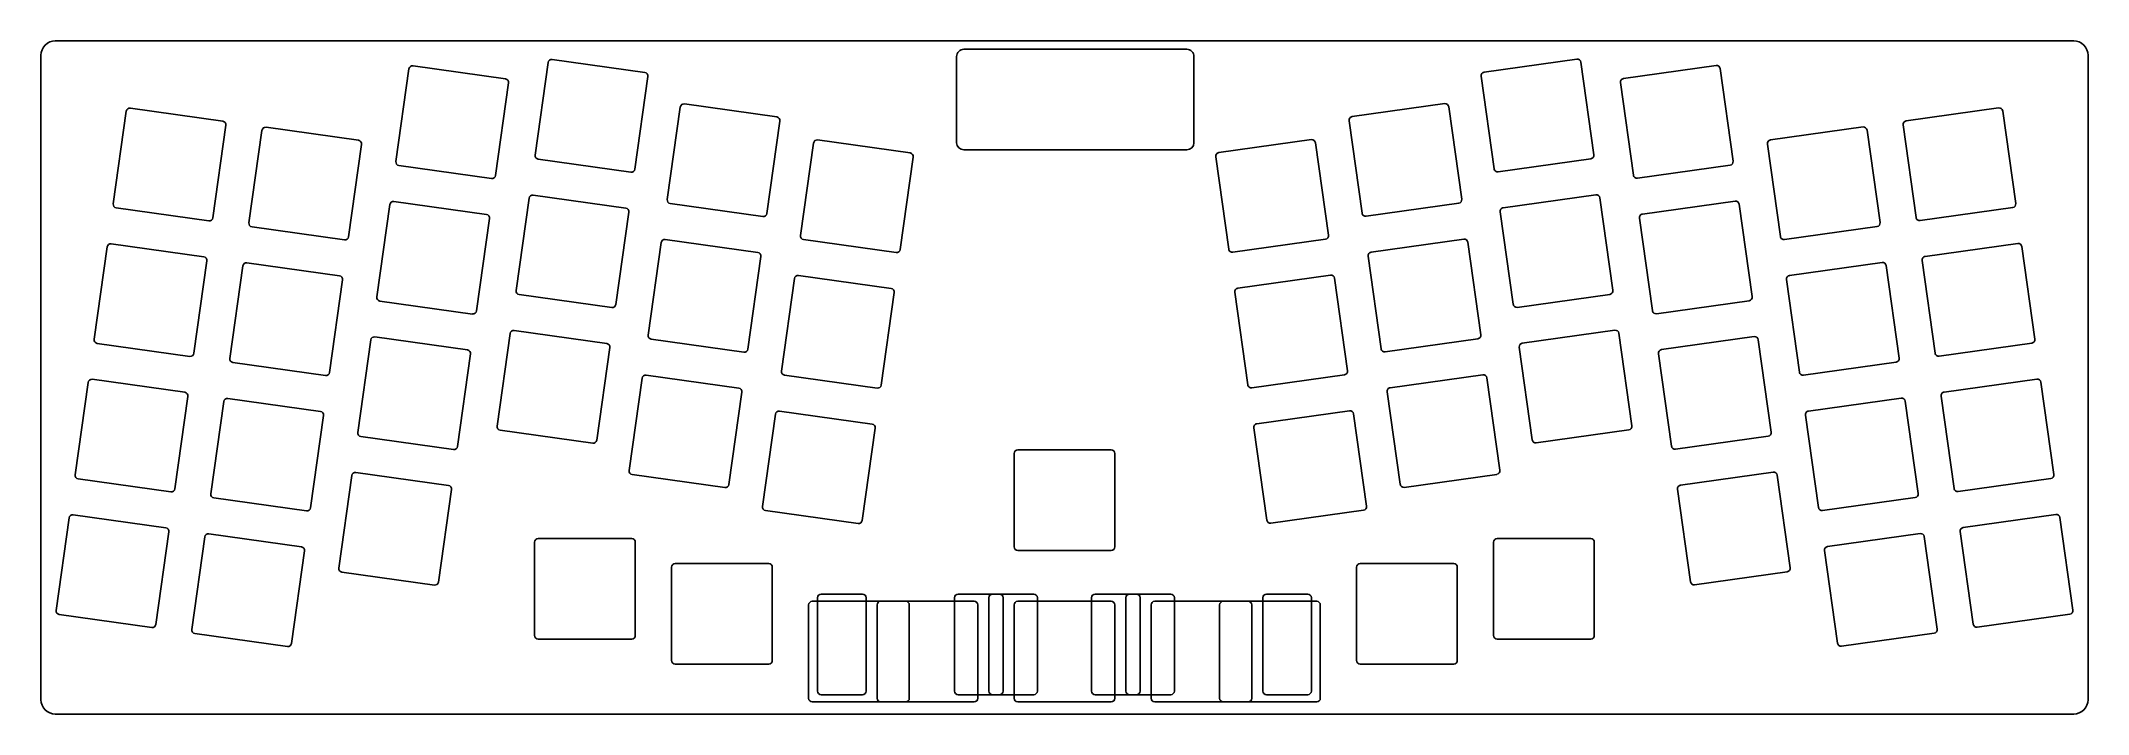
# Model space of a CAD drawing. Extents: x 16 to 300, y -109 to -15.
import ezdxf

# ---------------------------------------------------------------- set-up
doc = ezdxf.new("R2010")
doc.units = 0
doc.layers.add('BLACK', color=7, linetype='CONTINUOUS')

msp = doc.modelspace()

# ---------------------------------------------------------------- linework, layer by layer
at = {"layer": 'BLACK', "linetype": 'CONTINUOUS'}
for p, q in [((17.516485, -15.147645), (298.166485, -15.147644)), ((143.841487, -16.312646), (174.841487, -16.312645)), ((15.516485, -106.847645), (15.516487, -17.147645)), ((64.877552, -31.921935), (66.686803, -19.048449)), ((67.251522, -18.622901), (80.125008, -20.432152)), ((84.23903, -31.035651), (86.048281, -18.162165)), ((86.613, -17.736617), (99.486486, -19.545868)), ((142.841487, -29.312644), (142.841486, -17.312645)), ((175.841485, -17.312645), (175.841484, -29.312645)), ((216.197941, -19.504243), (229.071427, -17.694992)), ((229.636147, -18.120539), (231.445398, -30.994025)), ((235.559941, -20.389244), (248.433427, -18.579993)), ((248.998147, -19.00554), (250.807398, -31.879026)), ((300.166484, -17.147644), (300.166484, -106.847644)), ((80.550556, -20.996871), (78.741305, -33.870357)), ((99.912034, -20.110587), (98.102783, -32.984073)), ((217.581645, -32.942449), (215.772394, -20.068963)), ((236.943645, -33.82745), (235.134394, -20.953964)), ((25.573953, -37.820234), (27.383204, -24.946748)), ((27.947923, -24.5212), (40.821409, -26.330451)), ((102.606652, -37.224434), (104.415903, -24.350948)), ((104.980622, -23.9254), (117.854108, -25.734651)), ((197.830941, -25.692246), (210.704427, -23.882995)), ((211.269147, -24.308542), (213.078398, -37.182028)), ((274.862824, -26.288146), (287.73631, -24.478895)), ((288.30103, -24.904442), (290.110281, -37.777928)), ((41.246957, -26.89517), (39.437706, -39.768656)), ((44.43863, -40.471249), (46.247881, -27.597763)), ((46.8126, -27.172215), (59.686086, -28.981466)), ((118.279656, -26.29937), (116.470405, -39.172856)), ((199.214645, -39.130452), (197.405394, -26.256966)), ((255.998941, -28.939144), (268.872427, -27.129893)), ((269.437147, -27.55544), (271.246398, -40.428926)), ((276.246528, -39.726352), (274.437277, -26.852866)), ((60.111634, -29.546185), (58.302383, -42.419671)), ((121.139652, -42.233735), (122.948903, -29.360249)), ((123.513622, -28.934701), (136.387108, -30.743952)), ((136.812656, -31.308671), (135.003405, -44.182157)), ((174.841486, -30.312645), (143.841486, -30.312645)), ((180.680645, -44.139649), (178.871394, -31.266163)), ((179.296941, -30.701443), (192.170427, -28.892192)), ((192.735147, -29.317739), (194.544398, -42.191225)), ((257.382645, -42.37735), (255.573394, -29.503864)), ((78.176586, -34.295905), (65.3031, -32.486654)), ((97.538064, -33.409621), (84.664578, -31.60037)), ((231.019851, -31.558745), (218.146365, -33.367996)), ((250.381851, -32.443746), (237.508365, -34.252997)), ((83.962024, -36.601601), (96.83551, -38.410852)), ((218.84906, -38.368641), (231.722546, -36.55939)), ((232.287266, -36.984937), (234.096517, -49.858423)), ((38.872987, -40.194204), (25.999501, -38.384953)), ((62.22615, -50.786435), (64.035401, -37.912949)), ((64.60012, -37.487401), (77.473606, -39.296652)), ((81.588054, -49.900635), (83.397305, -37.027149)), ((97.261058, -38.975571), (95.451807, -51.849057)), ((115.905686, -39.598404), (103.0322, -37.789153)), ((212.652851, -37.746748), (199.779365, -39.555999)), ((220.232764, -51.806847), (218.423513, -38.933361)), ((239.594764, -52.691847), (237.785513, -39.818361)), ((238.21106, -39.253641), (251.084546, -37.44439)), ((251.649266, -37.869937), (253.458517, -50.743423)), ((289.684734, -38.342648), (276.811248, -40.151899)), ((57.737664, -42.845219), (44.864178, -41.035968)), ((77.899154, -39.861371), (76.089903, -52.734857)), ((270.820851, -40.993646), (257.947365, -42.802897)), ((22.923114, -56.684531), (24.732365, -43.811045)), ((25.297084, -43.385497), (38.17057, -45.194748)), ((99.955653, -56.088934), (101.764904, -43.215448)), ((102.329623, -42.7899), (115.203109, -44.599151)), ((115.628657, -45.16387), (113.819406, -58.037356)), ((134.438686, -44.607705), (121.5652, -42.798454)), ((194.118851, -42.755945), (181.245365, -44.565196)), ((201.865764, -57.994846), (200.056513, -45.12136)), ((200.48206, -44.55664), (213.355546, -42.747389)), ((213.920266, -43.172936), (215.729517, -56.046422)), ((277.513942, -45.152544), (290.387428, -43.343293)), ((290.952148, -43.76884), (292.761399, -56.642326)), ((38.596118, -45.759467), (36.786867, -58.632953)), ((41.787351, -59.336135), (43.596602, -46.462649)), ((44.161321, -46.037101), (57.034807, -47.846352)), ((118.48858, -61.097802), (120.297831, -48.224316)), ((120.86255, -47.798768), (133.736036, -49.608019)), ((181.948059, -49.565841), (194.821545, -47.75659)), ((195.386265, -48.182137), (197.195516, -61.055623)), ((260.033764, -61.241747), (258.224513, -48.368261)), ((258.65006, -47.803541), (271.523546, -45.99429)), ((272.088266, -46.419837), (273.897517, -59.293323)), ((278.897646, -58.59075), (277.088395, -45.717264)), ((57.460355, -48.411071), (55.651104, -61.284557)), ((94.887088, -52.274605), (82.013602, -50.465354)), ((134.161584, -50.172738), (132.352333, -63.046224)), ((183.331763, -63.004047), (181.522512, -50.130561)), ((233.67097, -50.423143), (220.797484, -52.232394)), ((75.525184, -53.160405), (62.651698, -51.351154)), ((253.03297, -51.308143), (240.159484, -53.117394)), ((59.57505, -69.651235), (61.384301, -56.777749)), ((61.94902, -56.352201), (74.822506, -58.161452)), ((78.936932, -68.765032), (80.746183, -55.891546)), ((81.310902, -55.465998), (94.184388, -57.275249)), ((113.254687, -58.462904), (100.381201, -56.653653)), ((215.30397, -56.611142), (202.430484, -58.420393)), ((221.500234, -57.233446), (234.37372, -55.424195)), ((234.93844, -55.849742), (236.747691, -68.723228)), ((240.862236, -58.118445), (253.735722, -56.309194)), ((254.300442, -56.734741), (256.109693, -69.608227)), ((36.222148, -59.058501), (23.348662, -57.24925)), ((75.248054, -58.726171), (73.438803, -71.599657)), ((94.609936, -57.839968), (92.800685, -70.713454)), ((222.883938, -70.671652), (221.074687, -57.798166)), ((242.24594, -71.556651), (240.436689, -58.683165)), ((292.335852, -57.207046), (279.462366, -59.016297)), ((22.645685, -62.249992), (35.519171, -64.059243)), ((55.086385, -61.710105), (42.212899, -59.900854)), ((97.304652, -74.953735), (99.113903, -62.080249)), ((99.678622, -61.654701), (112.552108, -63.463952)), ((131.787614, -63.471772), (118.914128, -61.662521)), ((196.769969, -61.620343), (183.896483, -63.429594)), ((203.133235, -63.421442), (216.006721, -61.612191)), ((216.571441, -62.037738), (218.380692, -74.911224)), ((273.47197, -59.858043), (260.598484, -61.667294)), ((280.165116, -64.017349), (293.038602, -62.208098)), ((20.271715, -75.549026), (22.080966, -62.67554)), ((35.944719, -64.623962), (34.135468, -77.497448)), ((39.136252, -78.200735), (40.945503, -65.327249)), ((41.510222, -64.901701), (54.383708, -66.710952)), ((112.977656, -64.028671), (111.168405, -76.902157)), ((204.516939, -76.859648), (202.707688, -63.986162)), ((261.301236, -66.668344), (274.174722, -64.859093)), ((274.739442, -65.28464), (276.548693, -78.158126)), ((281.54882, -77.455555), (279.739569, -64.582069)), ((293.603322, -62.633645), (295.412573, -75.507131)), ((54.809256, -67.275671), (53.000005, -80.149157)), ((115.837652, -79.962834), (117.646903, -67.089348)), ((118.211622, -66.6638), (131.085108, -68.473051)), ((184.599235, -68.430644), (197.472721, -66.621393)), ((198.037441, -67.04694), (199.846692, -79.920426)), ((262.68494, -80.10655), (260.875689, -67.233064)), ((72.874084, -72.025205), (60.000598, -70.215954)), ((92.235966, -71.139002), (79.36248, -69.329751)), ((131.510656, -69.03777), (129.701405, -81.911256)), ((185.982939, -81.86885), (184.173688, -68.995364)), ((236.322144, -69.287948), (223.448658, -71.097199)), ((255.684146, -70.172947), (242.81066, -71.982198)), ((150.838588, -85.572994), (150.83859, -72.572993)), ((151.338588, -72.072992), (164.338589, -72.072994)), ((164.83859, -72.572992), (164.838588, -85.572993)), ((33.570749, -77.922996), (20.697263, -76.113745)), ((56.924013, -88.51495), (58.733264, -75.641464)), ((59.297983, -75.215916), (72.171469, -77.025167)), ((110.603686, -77.327705), (97.7302, -75.518454)), ((217.955145, -75.475944), (205.081659, -77.285195)), ((243.513942, -76.983444), (256.387428, -75.174193)), ((256.952148, -75.59974), (258.761399, -88.473226)), ((294.987026, -76.071851), (282.11354, -77.881102)), ((52.435286, -80.574705), (39.5618, -78.765454)), ((72.597017, -77.589886), (70.787766, -90.463372)), ((244.897646, -90.42165), (243.088395, -77.548164)), ((276.123146, -78.722846), (263.24966, -80.532097)), ((17.620253, -94.414135), (19.429504, -81.540649)), ((19.994223, -81.115101), (32.867709, -82.924352)), ((129.136686, -82.336804), (116.2632, -80.527553)), ((199.421145, -80.485146), (186.547659, -82.294397)), ((282.815823, -82.881949), (295.689309, -81.072698)), ((296.254029, -81.498245), (298.06328, -94.371731)), ((33.293257, -83.489071), (31.484006, -96.362557)), ((36.485134, -97.065132), (38.294385, -84.191646)), ((38.859104, -83.766098), (51.73259, -85.575349)), ((84.163706, -97.908097), (84.163709, -84.908095)), ((84.663705, -84.408094), (97.663707, -84.408097)), ((98.163708, -84.908093), (98.163705, -97.908095)), ((217.513204, -97.908095), (217.513207, -84.908093)), ((218.013203, -84.408092), (231.013205, -84.408095)), ((231.513206, -84.908091), (231.513203, -97.908093)), ((263.952061, -85.53284), (276.825547, -83.723589)), ((277.390267, -84.149136), (279.199518, -97.022622)), ((284.199527, -96.320155), (282.390276, -83.446669)), ((52.158138, -86.140068), (50.348887, -99.013554)), ((103.713704, -87.88469), (116.713706, -87.884693)), ((164.33859, -86.072994), (151.338589, -86.072992)), ((198.963203, -87.884691), (211.963205, -87.884694)), ((265.335765, -98.971046), (263.526514, -86.09756)), ((70.223047, -90.88892), (57.349561, -89.079669)), ((103.213705, -101.384693), (103.213708, -88.384691)), ((117.213707, -88.384689), (117.213704, -101.384691)), ((198.463204, -101.384694), (198.463207, -88.384692)), ((212.463206, -88.38469), (212.463203, -101.384692)), ((258.335852, -89.037946), (245.462366, -90.847197)), ((122.263205, -106.647296), (122.263208, -93.647294)), ((122.763204, -93.147293), (135.763206, -93.147296)), ((123.508166, -105.647293), (123.506955, -92.647296)), ((129.756952, -92.147293), (124.006955, -92.147293)), ((130.256957, -105.647293), (130.256955, -92.647293)), ((131.788204, -106.647295), (131.788206, -93.647294)), ((132.288204, -93.147293), (145.288205, -93.147295)), ((136.263207, -93.647292), (136.263204, -106.647294)), ((142.55804, -105.647293), (142.556829, -92.647296)), ((148.806826, -92.147293), (143.056829, -92.147293)), ((145.788206, -93.647293), (145.788204, -106.647294)), ((147.319457, -105.647293), (147.319455, -92.647293)), ((153.569455, -92.147293), (147.819455, -92.147296)), ((149.306831, -105.647293), (149.306829, -92.647293)), ((150.838205, -106.647295), (150.838207, -93.647294)), ((151.338205, -93.147293), (164.338206, -93.147295)), ((154.069455, -105.647293), (154.069455, -92.647291)), ((161.608042, -105.647293), (161.606831, -92.647296)), ((167.856828, -92.147293), (162.106831, -92.147293)), ((164.838207, -93.647293), (164.838205, -106.647294)), ((166.369331, -105.647293), (166.369329, -92.647293)), ((172.619329, -92.147293), (166.869329, -92.147296)), ((168.356833, -105.647293), (168.356831, -92.647293)), ((169.88808, -106.647295), (169.888082, -93.647294)), ((170.38808, -93.147293), (183.388081, -93.147295)), ((173.119329, -105.647293), (173.119329, -92.647291)), ((179.413079, -106.647295), (179.413082, -93.647293)), ((179.913078, -93.147292), (192.91308, -93.147295)), ((183.888082, -93.647293), (183.88808, -106.647294)), ((185.419333, -105.647293), (185.419331, -92.647293)), ((191.669331, -92.147293), (185.919331, -92.147296)), ((192.169331, -105.647293), (192.169331, -92.647291)), ((193.413081, -93.647291), (193.413078, -106.647293)), ((30.919287, -96.788105), (18.045801, -94.978854)), ((297.637733, -94.936451), (284.764247, -96.745702)), ((49.784168, -99.439102), (36.910682, -97.629851)), ((97.663709, -98.408096), (84.663707, -98.408093)), ((231.013207, -98.408094), (218.013205, -98.408091)), ((278.773971, -97.587342), (265.900485, -99.396593)), ((116.713708, -101.884692), (103.713706, -101.884689)), ((211.963207, -101.884693), (198.963205, -101.88469)), ((135.763208, -107.147295), (122.763206, -107.147292)), ((129.756955, -106.147293), (124.008166, -106.147295)), ((145.288206, -107.147295), (132.288205, -107.147293)), ((148.806829, -106.147293), (143.05804, -106.147295)), ((153.569455, -106.147293), (147.819455, -106.147293)), ((164.338207, -107.147295), (151.338206, -107.147293)), ((167.856831, -106.147293), (162.108042, -106.147295)), ((172.619329, -106.147293), (166.869329, -106.147293)), ((183.388082, -107.147295), (170.388081, -107.147293)), ((192.913082, -107.147294), (179.91308, -107.147291)), ((191.669331, -106.147293), (185.919331, -106.147293)), ((298.166484, -108.847644), (17.516486, -108.847645))]:
    msp.add_line(p, q, dxfattribs=at)
at = {"layer": 'BLACK'}
for centre, radius, start, end in [((17.51648, -17.14764), 1.999993, -270.00014324, -179.99985676), ((143.8415, -17.3126), 1.000014, -269.99925512, -179.99742173), ((174.8415, -17.3126), 0.999955, -0.00257835, 90.00074488), ((298.1665, -17.1476), 1.999956, -0.00126052, 90.00045838), ((67.181941, -19.118041), 0.500005, 82.00072498, 171.99944486), ((86.543419, -18.231757), 0.500005, 82.00072498, 171.99944486), ((99.4169, -20.041002), 0.5, -7.99982461, 82.00006192), ((216.267526, -19.999375), 0.499998, -262.0001435, -171.99980307), ((229.141013, -18.190126), 0.5, 8.00005156, 97.99993808), ((248.503013, -19.075127), 0.5, 8.00005156, 97.99993808), ((80.055422, -20.927286), 0.5, -7.99982461, 82.00006192), ((235.629526, -20.884376), 0.499998, -262.0001435, -171.99980307), ((27.878342, -25.01634), 0.500005, 82.00072498, 171.99944486), ((104.911041, -24.42054), 0.500005, 82.00072498, 171.99944486), ((210.774013, -24.378129), 0.5, 8.00005156, 97.99993808), ((287.805896, -24.974029), 0.5, 8.00005156, 97.99993808), ((40.751823, -26.825585), 0.5, -7.99982461, 82.00006192), ((46.743019, -27.667355), 0.500005, 82.00072498, 171.99944486), ((117.784522, -26.229785), 0.5, -7.99982461, 82.00006192), ((197.900526, -26.187378), 0.499998, -262.0001435, -171.99980307), ((268.942013, -27.625027), 0.5, 8.00005156, 97.99993808), ((274.932409, -26.783278), 0.499998, -262.0001435, -171.99980307), ((59.6165, -29.4766), 0.5, -7.99982461, 82.00006192), ((84.73417, -31.105232), 0.500005, -187.99927502, -98.00055514), ((123.444041, -29.429841), 0.500005, 82.00072498, 171.99944486), ((136.317522, -31.239086), 0.5, -7.99982461, 82.00006192), ((143.8415, -29.3126), 1.000045, -179.99747902, -90.0008021), ((174.8415, -29.3126), 0.999984, -90.0008021, -0.00257835), ((179.366526, -31.196575), 0.499998, -262.0001435, -171.99980307), ((192.240013, -29.387326), 0.5, 8.00005156, 97.99993808), ((230.947338, -31.062912), 0.500035, -81.99586868, 8.0016812), ((256.068526, -29.434276), 0.499998, -262.0001435, -171.99980307), ((65.372692, -31.991516), 0.500005, -187.99927502, -98.00055514), ((78.243552, -33.799292), 0.500036, -97.99591475, -7.99808395), ((97.60503, -32.913008), 0.500036, -97.99591475, -7.99808395), ((218.076777, -32.872864), 0.499998, -172.0001435, -81.99980307), ((237.438777, -33.757865), 0.499998, -172.0001435, -81.99980307), ((250.309338, -31.947913), 0.500035, -81.99586868, 8.0016812), ((83.892443, -37.096741), 0.500005, 82.00072498, 171.99944486), ((231.792132, -37.054524), 0.5, 8.00005156, 97.99993808), ((26.069093, -37.889815), 0.500005, -187.99927502, -98.00055514), ((38.939953, -39.697591), 0.500036, -97.99591475, -7.99808395), ((64.530539, -37.982541), 0.500005, 82.00072498, 171.99944486), ((77.40402, -39.791786), 0.5, -7.99982461, 82.00006192), ((96.765924, -38.905986), 0.5, -7.99982461, 82.00006192), ((103.101792, -37.294015), 0.500005, -187.99927502, -98.00055514), ((115.972652, -39.101791), 0.500036, -97.99591475, -7.99808395), ((199.709777, -39.060867), 0.499998, -172.0001435, -81.99980307), ((212.580338, -37.250915), 0.500035, -81.99586868, 8.0016812), ((218.918645, -38.863773), 0.499998, -262.0001435, -171.99980307), ((238.280645, -39.748773), 0.499998, -262.0001435, -171.99980307), ((251.154132, -37.939524), 0.5, 8.00005156, 97.99993808), ((276.74166, -39.656767), 0.499998, -172.0001435, -81.99980307), ((289.612221, -37.846815), 0.500035, -81.99586868, 8.0016812), ((44.93377, -40.54083), 0.500005, -187.99927502, -98.00055514), ((57.80463, -42.348606), 0.500036, -97.99591475, -7.99808395), ((121.634792, -42.303316), 0.500005, -187.99927502, -98.00055514), ((194.046338, -42.260112), 0.500035, -81.99586868, 8.0016812), ((257.877777, -42.307765), 0.499998, -172.0001435, -81.99980307), ((270.748338, -40.497813), 0.500035, -81.99586868, 8.0016812), ((25.227503, -43.880637), 0.500005, 82.00072498, 171.99944486), ((38.100984, -45.689882), 0.5, -7.99982461, 82.00006192), ((102.260042, -43.28504), 0.500005, 82.00072498, 171.99944486), ((115.133523, -45.094285), 0.5, -7.99982461, 82.00006192), ((134.505652, -44.111092), 0.500036, -97.99591475, -7.99808395), ((181.175777, -44.070064), 0.499998, -172.0001435, -81.99980307), ((200.551645, -45.051772), 0.499998, -262.0001435, -171.99980307), ((213.425132, -43.242523), 0.5, 8.00005156, 97.99993808), ((277.583527, -45.647676), 0.499998, -262.0001435, -171.99980307), ((290.457014, -43.838427), 0.5, 8.00005156, 97.99993808), ((44.09174, -46.532241), 0.500005, 82.00072498, 171.99944486), ((56.965221, -48.341486), 0.5, -7.99982461, 82.00006192), ((120.792969, -48.293908), 0.500005, 82.00072498, 171.99944486), ((194.891131, -48.251724), 0.5, 8.00005156, 97.99993808), ((258.719645, -48.298673), 0.499998, -262.0001435, -171.99980307), ((271.593132, -46.489424), 0.5, 8.00005156, 97.99993808), ((62.72129, -50.856016), 0.500005, -187.99927502, -98.00055514), ((82.083194, -49.970216), 0.500005, -187.99927502, -98.00055514), ((133.66645, -50.103153), 0.5, -7.99982461, 82.00006192), ((182.017644, -50.060973), 0.499998, -262.0001435, -171.99980307), ((233.598457, -49.92731), 0.500035, -81.99586868, 8.0016812), ((252.960457, -50.81231), 0.500035, -81.99586868, 8.0016812), ((75.59215, -52.663792), 0.500036, -97.99591475, -7.99808395), ((94.954054, -51.777992), 0.500036, -97.99591475, -7.99808395), ((220.727896, -51.737262), 0.499998, -172.0001435, -81.99980307), ((240.089896, -52.622262), 0.499998, -172.0001435, -81.99980307), ((23.418254, -56.754112), 0.500005, -187.99927502, -98.00055514), ((61.879439, -56.847341), 0.500005, 82.00072498, 171.99944486), ((81.241321, -55.961138), 0.500005, 82.00072498, 171.99944486), ((100.450793, -56.158515), 0.500005, -187.99927502, -98.00055514), ((215.231457, -56.115309), 0.500035, -81.99586868, 8.0016812), ((234.443306, -55.919329), 0.5, 8.00005156, 97.99993808), ((253.805308, -56.804328), 0.5, 8.00005156, 97.99993808), ((292.263339, -56.711213), 0.500035, -81.99586868, 8.0016812), ((36.289114, -58.561888), 0.500036, -97.99591475, -7.99808395), ((42.282491, -59.405716), 0.500005, -187.99927502, -98.00055514), ((74.75292, -58.656586), 0.5, -7.99982461, 82.00006192), ((94.114802, -57.770383), 0.5, -7.99982461, 82.00006192), ((113.321653, -57.966291), 0.500036, -97.99591475, -7.99808395), ((202.360896, -57.925261), 0.499998, -172.0001435, -81.99980307), ((221.569819, -57.728578), 0.499998, -262.0001435, -171.99980307), ((240.931821, -58.613577), 0.499998, -262.0001435, -171.99980307), ((273.399457, -59.36221), 0.500035, -81.99586868, 8.0016812), ((279.392778, -58.521165), 0.499998, -172.0001435, -81.99980307), ((22.576104, -62.745132), 0.500005, 82.00072498, 171.99944486), ((55.153351, -61.213492), 0.500036, -97.99591475, -7.99808395), ((99.609041, -62.149841), 0.500005, 82.00072498, 171.99944486), ((118.98372, -61.167383), 0.500005, -187.99927502, -98.00055514), ((196.697456, -61.12451), 0.500035, -81.99586868, 8.0016812), ((216.076307, -62.107325), 0.5, 8.00005156, 97.99993808), ((260.528896, -61.172162), 0.499998, -172.0001435, -81.99980307), ((293.108188, -62.703232), 0.5, 8.00005156, 97.99993808), ((35.449585, -64.554377), 0.5, -7.99982461, 82.00006192), ((41.440641, -65.396841), 0.500005, 82.00072498, 171.99944486), ((112.482522, -63.959086), 0.5, -7.99982461, 82.00006192), ((131.85458, -62.975159), 0.500036, -97.99591475, -7.99808395), ((183.826895, -62.934462), 0.499998, -172.0001435, -81.99980307), ((203.20282, -63.916574), 0.499998, -262.0001435, -171.99980307), ((274.244308, -65.354227), 0.5, 8.00005156, 97.99993808), ((280.234701, -64.512481), 0.499998, -262.0001435, -171.99980307), ((54.314122, -67.206086), 0.5, -7.99982461, 82.00006192), ((118.142041, -67.15894), 0.500005, 82.00072498, 171.99944486), ((197.542307, -67.116527), 0.5, 8.00005156, 97.99993808), ((261.370821, -67.163476), 0.499998, -262.0001435, -171.99980307), ((60.07019, -69.720816), 0.500005, -187.99927502, -98.00055514), ((79.432072, -68.834613), 0.500005, -187.99927502, -98.00055514), ((92.302932, -70.642389), 0.500036, -97.99591475, -7.99808395), ((131.015522, -68.968185), 0.5, -7.99982461, 82.00006192), ((184.66882, -68.925776), 0.499998, -262.0001435, -171.99980307), ((223.37907, -70.602067), 0.499998, -172.0001435, -81.99980307), ((236.249631, -68.792115), 0.500035, -81.99586868, 8.0016812), ((255.611633, -69.677114), 0.500035, -81.99586868, 8.0016812), ((72.94105, -71.528592), 0.500036, -97.99591475, -7.99808395), ((151.338593, -72.572995), 0.500003, 90.00057295, 179.99977082), ((164.338589, -72.572993), 0.499999, 0.00011459, 90), ((242.741072, -71.487066), 0.499998, -172.0001435, -81.99980307), ((20.766855, -75.618607), 0.500005, -187.99927502, -98.00055514), ((59.228402, -75.711056), 0.500005, 82.00072498, 171.99944486), ((97.799792, -75.023316), 0.500005, -187.99927502, -98.00055514), ((217.882632, -74.980111), 0.500035, -81.99586868, 8.0016812), ((256.457014, -75.669327), 0.5, 8.00005156, 97.99993808), ((294.914513, -75.576018), 0.500035, -81.99586868, 8.0016812), ((33.637715, -77.426383), 0.500036, -97.99591475, -7.99808395), ((39.631392, -78.270316), 0.500005, -187.99927502, -98.00055514), ((72.101883, -77.520301), 0.5, -7.99982461, 82.00006192), ((110.670652, -76.831092), 0.500036, -97.99591475, -7.99808395), ((205.012071, -76.790063), 0.499998, -172.0001435, -81.99980307), ((243.583527, -77.478576), 0.499998, -262.0001435, -171.99980307), ((276.050633, -78.227013), 0.500035, -81.99586868, 8.0016812), ((282.043952, -77.38597), 0.499998, -172.0001435, -81.99980307), ((19.924642, -81.610241), 0.500005, 82.00072498, 171.99944486), ((52.502252, -80.078092), 0.500036, -97.99591475, -7.99808395), ((116.332792, -80.032415), 0.500005, -187.99927502, -98.00055514), ((129.203652, -81.840191), 0.500036, -97.99591475, -7.99808395), ((186.478071, -81.799265), 0.499998, -172.0001435, -81.99980307), ((199.348632, -79.989313), 0.500035, -81.99586868, 8.0016812), ((263.180072, -80.036965), 0.499998, -172.0001435, -81.99980307), ((295.758895, -81.567832), 0.5, 8.00005156, 97.99993808), ((32.798123, -83.419486), 0.5, -7.99982461, 82.00006192), ((38.789523, -84.261238), 0.500005, 82.00072498, 171.99944486), ((84.66371, -84.908095), 0.500001, 90.00057296, 180), ((97.663707, -84.908095), 0.499998, 0.00022918, 90), ((218.013208, -84.908093), 0.500001, 90.00057296, 180), ((231.013205, -84.908093), 0.499998, 0.00022918, 90), ((276.895133, -84.218723), 0.5, 8.00005156, 97.99993808), ((282.885408, -83.377081), 0.499998, -262.0001435, -171.99980307), ((51.663004, -86.070483), 0.5, -7.99982461, 82.00006192), ((103.713709, -88.384691), 0.500001, 90.00057296, 180), ((116.713706, -88.384691), 0.499998, 0.00022918, 90), ((151.338591, -85.572989), 0.500003, -179.99942705, -90.00022918), ((164.335819, -85.571873), 0.500007, -89.99931246, -0.00045836), ((198.963208, -88.384692), 0.500001, 90.00057296, 180), ((211.963205, -88.384692), 0.499998, 0.00022918, 90), ((264.021646, -86.027972), 0.499998, -262.0001435, -171.99980307), ((57.419153, -88.584531), 0.500005, -187.99927502, -98.00055514), ((70.290013, -90.392307), 0.500036, -97.99591475, -7.99808395), ((245.392778, -90.352065), 0.499998, -172.0001435, -81.99980307), ((258.263339, -88.542113), 0.500035, -81.99586868, 8.0016812), ((122.763209, -93.647294), 0.500001, 90.00057296, 180), ((124.007005, -92.647294), 0.50005, -269.99427043, -179.99977084), ((129.756905, -92.647294), 0.500001, 0.00011458, 89.99461421), ((132.288209, -93.647296), 0.500003, 90.00057295, 179.99977082), ((135.763206, -93.647294), 0.499998, 0.00022918, 90), ((143.056879, -92.647294), 0.50005, -269.99427043, -179.99977084), ((145.288205, -93.647294), 0.499999, 0.00011459, 90), ((147.819451, -92.647292), 0.499996, -270.00045837, -179.99988541), ((148.806779, -92.647294), 0.500001, 0.00011458, 89.99461421), ((151.33821, -93.647296), 0.500003, 90.00057295, 179.99977082), ((153.569454, -92.647294), 0.500001, 0.00034377, 89.99988541), ((162.106881, -92.647294), 0.50005, -269.99427043, -179.99977084), ((164.338206, -93.647294), 0.499999, 0.00011459, 90), ((166.869325, -92.647292), 0.499996, -270.00045837, -179.99988541), ((167.856781, -92.647294), 0.500001, 0.00011458, 89.99461421), ((170.388085, -93.647296), 0.500003, 90.00057295, 179.99977082), ((172.619328, -92.647294), 0.500001, 0.00034377, 89.99988541), ((179.913083, -93.647293), 0.500001, 90.00057296, 180), ((183.388081, -93.647294), 0.499999, 0.00011459, 90), ((185.919327, -92.647292), 0.499996, -270.00045837, -179.99988541), ((191.66933, -92.647294), 0.500001, 0.00034377, 89.99988541), ((192.91308, -93.647293), 0.499998, 0.00022918, 90), ((18.115393, -94.483716), 0.500005, -187.99927502, -98.00055514), ((30.986253, -96.291492), 0.500036, -97.99591475, -7.99808395), ((284.694659, -96.25057), 0.499998, -172.0001435, -81.99980307), ((297.56522, -94.440618), 0.500035, -81.99586868, 8.0016812), ((36.980274, -97.134713), 0.500005, -187.99927502, -98.00055514), ((49.851134, -98.942489), 0.500036, -97.99591475, -7.99808395), ((84.663707, -97.908092), 0.500001, -179.99942704, -90), ((97.660937, -97.906975), 0.500008, -89.99931246, -0.00045836), ((218.013205, -97.90809), 0.500001, -179.99942704, -90), ((231.010435, -97.906973), 0.500008, -89.99931246, -0.00045836), ((265.830897, -98.901461), 0.499998, -172.0001435, -81.99980307), ((278.701458, -97.091509), 0.500035, -81.99586868, 8.0016812), ((103.713706, -101.384688), 0.500001, -179.99942704, -90), ((116.710936, -101.383571), 0.500008, -89.99931246, -0.00045836), ((198.963205, -101.384689), 0.500001, -179.99942704, -90), ((211.960435, -101.383572), 0.500008, -89.99931246, -0.00045836), ((17.5165, -106.8476), 2.000045, -179.99871085, -90.00040106), ((122.763206, -106.647291), 0.500001, -179.99942704, -90), ((124.008205, -105.647294), 0.500001, -180.00011458, -90.00446906), ((129.756905, -105.647294), 0.500052, -89.99427041, 0.00011458), ((132.288207, -106.64729), 0.500003, -179.99942705, -90.00022918), ((135.760436, -106.646174), 0.500008, -89.99931246, -0.00045836), ((143.058079, -105.647294), 0.500001, -180.00011458, -90.00446906), ((145.285435, -106.646174), 0.500007, -89.99931246, -0.00045836), ((147.819455, -105.647295), 0.499998, -180.00022918, -90), ((148.806779, -105.647294), 0.500052, -89.99427041, 0.00011458), ((151.338208, -106.64729), 0.500003, -179.99942705, -90.00022918), ((153.569454, -105.647292), 0.500001, -89.99988541, -0.00011459), ((162.108081, -105.647294), 0.500001, -180.00011458, -90.00446906), ((164.335436, -106.646174), 0.500007, -89.99931246, -0.00045836), ((166.869329, -105.647295), 0.499998, -180.00022918, -90), ((167.856781, -105.647294), 0.500052, -89.99427041, 0.00011458), ((170.388083, -106.64729), 0.500003, -179.99942705, -90.00022918), ((172.619328, -105.647292), 0.500001, -89.99988541, -0.00011459), ((179.91308, -106.64729), 0.500001, -179.99942704, -90), ((183.385311, -106.646174), 0.500007, -89.99931246, -0.00045836), ((185.919331, -105.647295), 0.499998, -180.00022918, -90), ((191.66933, -105.647292), 0.500001, -89.99988541, -0.00011459), ((192.91031, -106.646173), 0.500008, -89.99931246, -0.00045836), ((298.1665, -106.8476), 1.999984, -90.00045836, -0.00126052)]:
    msp.add_arc(centre, radius, start, end, dxfattribs=at)

doc.saveas('drawing.dxf')
